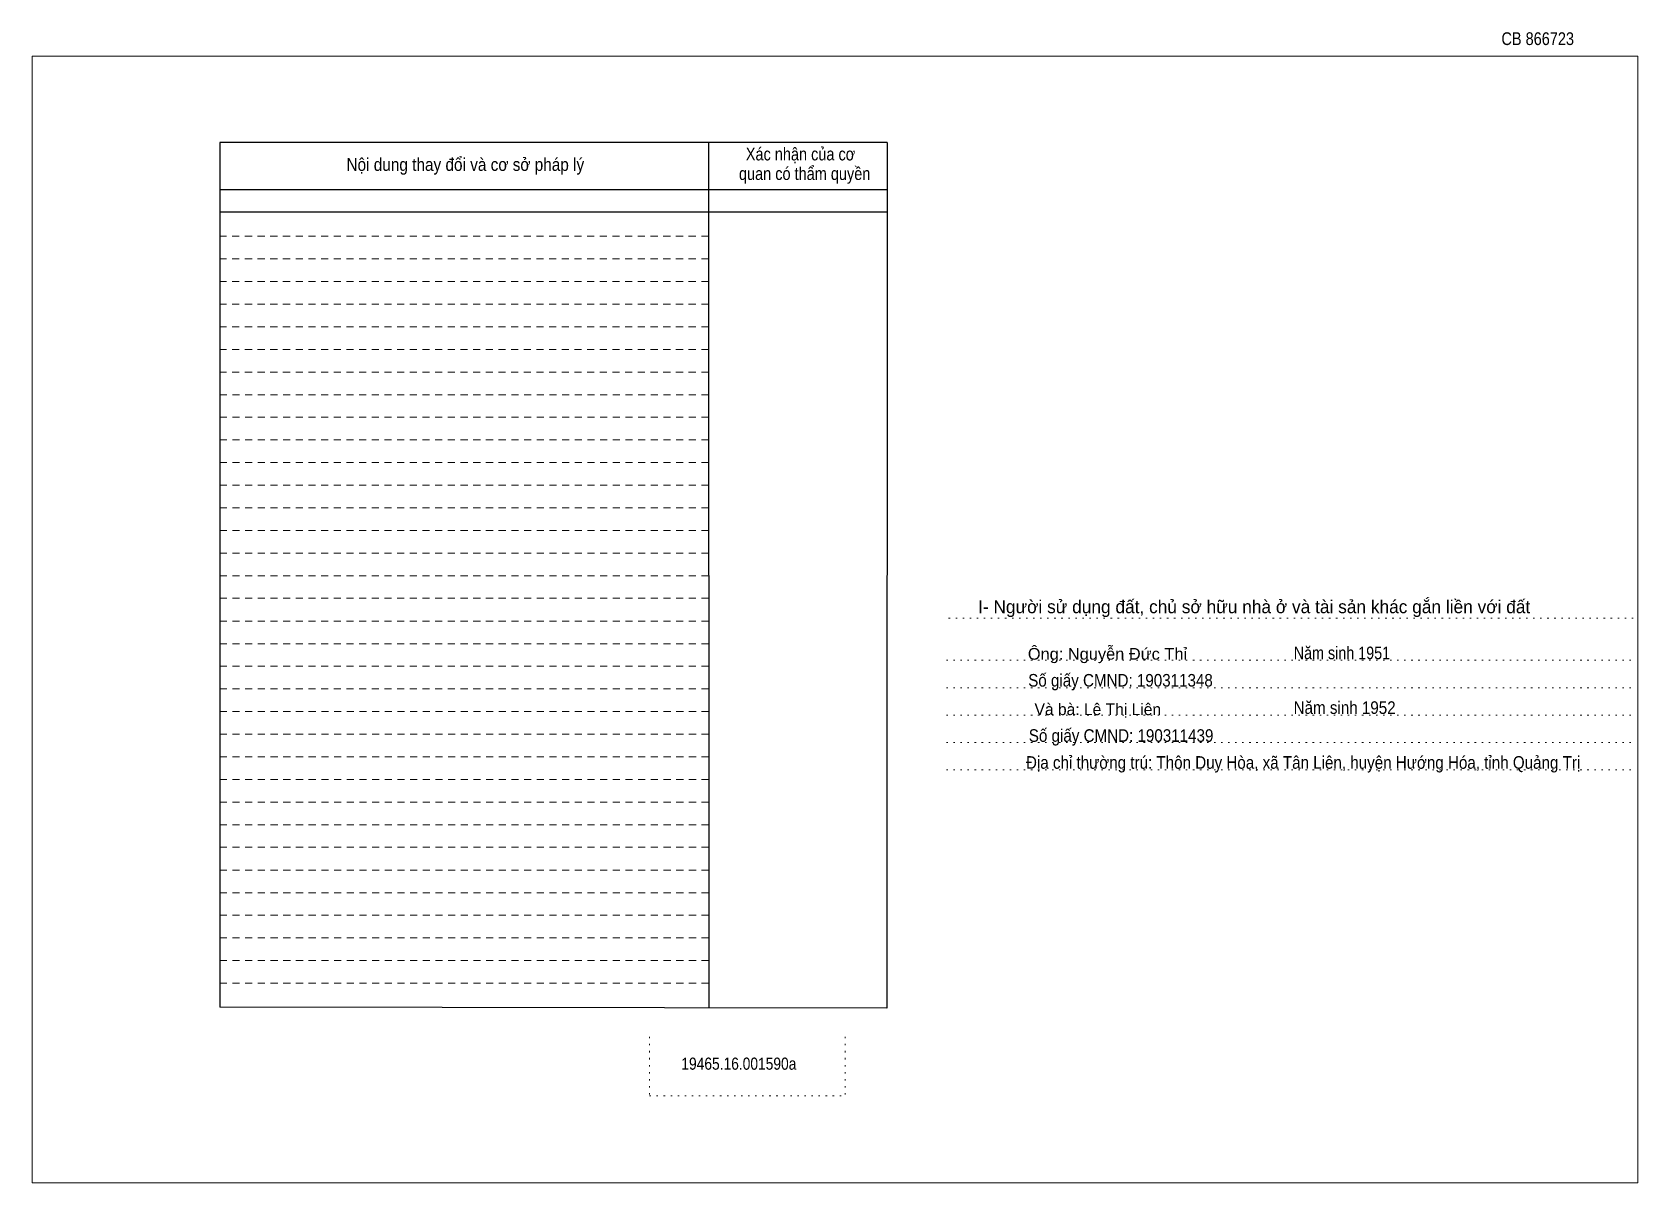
# Model space of a CAD drawing. Header units: metres. Extents: x 549248 to 549792, y 1838451 to 1838613.
# Drawn here: x 549248.1 to 549453.3, y 1838465.6 to 1838612.6 of the extents above; entities that cross this region are included whole.
import ezdxf
from ezdxf.enums import TextEntityAlignment as Align

# ---------------------------------------------------------------- set-up
doc = ezdxf.new("R2010")
doc.units = ezdxf.units.M
doc.header["$LTSCALE"] = 0.6
for name, pattern in [('DOTTED', [1.5, 0.3, -1.2]), ('MEDIUM_DASHED', [4.5, 3, -1.5]), ('SHORT_DASHED', [2.7, 1.5, -1.2])]:
    doc.linetypes.add(name, pattern=pattern)
for name, color, linetype, lineweight in [('1', 7, 'DOTTED', 13), ('18', 7, 'Continuous', 25), ('2', 7, 'SHORT_DASHED', 13), ('28', 7, 'Continuous', 13), ('40', 7, 'MEDIUM_DASHED', 13)]:
    doc.layers.add(name, color=color, linetype=linetype, lineweight=lineweight)

msp = doc.modelspace()

# ---------------------------------------------------------------- linework, layer by layer
at = {"layer": '1'}
for p, q in [((549365.19, 1838537.74), (549453.25, 1838537.74)), ((549364.91, 1838532.34), (549452.95, 1838532.34)), ((549364.91, 1838528.84), (549452.95, 1838528.84)), ((549364.91, 1838525.34), (549452.95, 1838525.34)), ((549364.91, 1838521.84), (549452.95, 1838521.84)), ((549364.91, 1838518.34), (549452.95, 1838518.34)), ((549326.97, 1838484.22), (549326.97, 1838476.7)), ((549351.95, 1838484.22), (549351.95, 1838476.7)), ((549326.97, 1838476.7), (549351.95, 1838476.7))]:
    msp.add_line(p, q, dxfattribs=at)
at = {"layer": '1', "linetype": 'Continuous'}
for points in [[(549248.07, 1838465.56), (549453.27, 1838465.56), (549453.27, 1838609.56), (549248.07, 1838609.56)], [(549248.07, 1838609.56), (549453.27, 1838609.56), (549453.27, 1838465.56), (549248.07, 1838465.56)], [(549248.07, 1838465.56), (549453.27, 1838465.56), (549453.27, 1838609.56), (549248.07, 1838609.56)]]:
    msp.add_lwpolyline(points, close=True, dxfattribs=at)
at = {"layer": '2', "linetype": 'Continuous', "lineweight": 25}
for p, q in [((549357.33, 1838598.52), (549272.07, 1838598.52)), ((549272.07, 1838598.52), (549272.07, 1838488)), ((549334.49, 1838598.52), (549334.53, 1838487.92)), ((549357.33, 1838592.48), (549272.17, 1838592.48)), ((549357.33, 1838589.6), (549272.17, 1838589.6))]:
    msp.add_line(p, q, dxfattribs=at)
at = {"layer": '2'}
for p, q in [((549334.49, 1838586.54), (549272.05, 1838586.54)), ((549334.49, 1838583.64), (549272.05, 1838583.64)), ((549334.49, 1838583.64), (549272.07, 1838583.64)), ((549334.49, 1838580.74), (549272.07, 1838580.74)), ((549334.49, 1838577.86), (549272.07, 1838577.86)), ((549334.49, 1838574.96), (549272.07, 1838574.96)), ((549334.49, 1838572.06), (549272.07, 1838572.06)), ((549334.49, 1838569.18), (549272.07, 1838569.18)), ((549334.51, 1838566.28), (549272.07, 1838566.28)), ((549334.51, 1838563.4), (549272.07, 1838563.4)), ((549334.51, 1838560.5), (549272.07, 1838560.5)), ((549334.51, 1838557.6), (549272.07, 1838557.6)), ((549334.51, 1838554.72), (549272.07, 1838554.72)), ((549334.51, 1838551.82), (549272.07, 1838551.82)), ((549334.51, 1838548.92), (549272.07, 1838548.92)), ((549334.51, 1838546.04), (549272.07, 1838546.04)), ((549334.51, 1838543.14), (549272.07, 1838543.14)), ((549334.51, 1838540.26), (549272.07, 1838540.26)), ((549334.51, 1838537.36), (549272.07, 1838537.36)), ((549334.51, 1838534.46), (549272.07, 1838534.46)), ((549334.51, 1838531.58), (549272.07, 1838531.58)), ((549334.51, 1838528.68), (549272.07, 1838528.68)), ((549334.53, 1838525.78), (549272.07, 1838525.78)), ((549334.53, 1838522.9), (549272.07, 1838522.9)), ((549334.53, 1838520), (549272.07, 1838520)), ((549334.53, 1838517.1), (549272.07, 1838517.1)), ((549334.53, 1838514.22), (549272.07, 1838514.22)), ((549334.53, 1838511.32), (549272.07, 1838511.32)), ((549334.53, 1838508.44), (549272.07, 1838508.44)), ((549334.53, 1838505.54), (549272.07, 1838505.54)), ((549334.53, 1838502.64), (549272.07, 1838502.64)), ((549334.53, 1838499.76), (549272.07, 1838499.76)), ((549334.53, 1838496.86), (549272.07, 1838496.86)), ((549334.53, 1838493.96), (549272.07, 1838493.96)), ((549334.53, 1838491.08), (549272.07, 1838491.08))]:
    msp.add_line(p, q, dxfattribs=at)
at = {"layer": '2', "linetype": 'Continuous', "lineweight": 25}
msp.add_lwpolyline([(549357.33, 1838598.52), (549357.29, 1838487.88), (549272.07, 1838488)], dxfattribs=at)

# ---------------------------------------------------------------- texts
at = {"layer": '18', "width": 0.85}
msp.add_text('19465.16.001590a', height=1.55, dxfattribs=at).set_placement((549338.385, 1838480.02), align=Align.CENTER)
at = {"layer": '2'}
for s, width, p in [('Nội dung thay đổi và cơ sở pháp lý', 0.9, (549303.43, 1838594.88)), ('Nội dung thay đổi và cơ sở pháp lý', 0.9, (549303.43, 1838594.88)), ('Xác nhận của cơ', 0.85, (549346.265, 1838596.22)), ('Xác nhận của cơ', 0.85, (549346.265, 1838596.22)), (' quan có thẩm quyền', 0.85, (549346.535, 1838593.72)), (' quan có thẩm quyền', 0.85, (549346.535, 1838593.72))]:
    msp.add_text(s, height=1.63, dxfattribs=dict(at, width=width)).set_placement(p, align=Align.CENTER)
at = {"layer": '28'}
for s, height, p in [('I- Người sử dụng đất, chủ sở hữu nhà ở và tài sản khác gắn liền với đất', 1.653, (549404.235, 1838538.36)), ('Và bà: Lê Thị Liên', 1.49, (549384.255, 1838525.33))]:
    msp.add_text(s, height=height, dxfattribs=at).set_placement(p, align=Align.CENTER)
for s, height, width, p in [('Ông: Nguyễn Đức Thỉ', 1.49, 1.05, (549385.49, 1838532.42)), ('Năm sinh 1951', 1.61, 0.85, (549415.45, 1838532.48)), ('Số giấy CMND: 190311348', 1.61, 0.9, (549387.155, 1838528.98)), ('Năm sinh 1952', 1.61, 0.9, (549415.795, 1838525.49)), ('Số giấy CMND: 190311439', 1.61, 0.9, (549387.23, 1838521.92)), ('Địa chỉ thường trú: Thôn Duy Hòa, xã Tân Liên, huyện Hướng Hóa, tỉnh Quảng Trị', 1.61, 0.9, (549410.49, 1838518.48))]:
    msp.add_text(s, height=height, dxfattribs=dict(at, width=width)).set_placement(p, align=Align.CENTER)
at = {"layer": '40', "width": 0.85}
msp.add_text('CB 866723', height=1.63, dxfattribs=at).set_placement((549440.47, 1838610.96), align=Align.CENTER)

doc.saveas('drawing.dxf')
